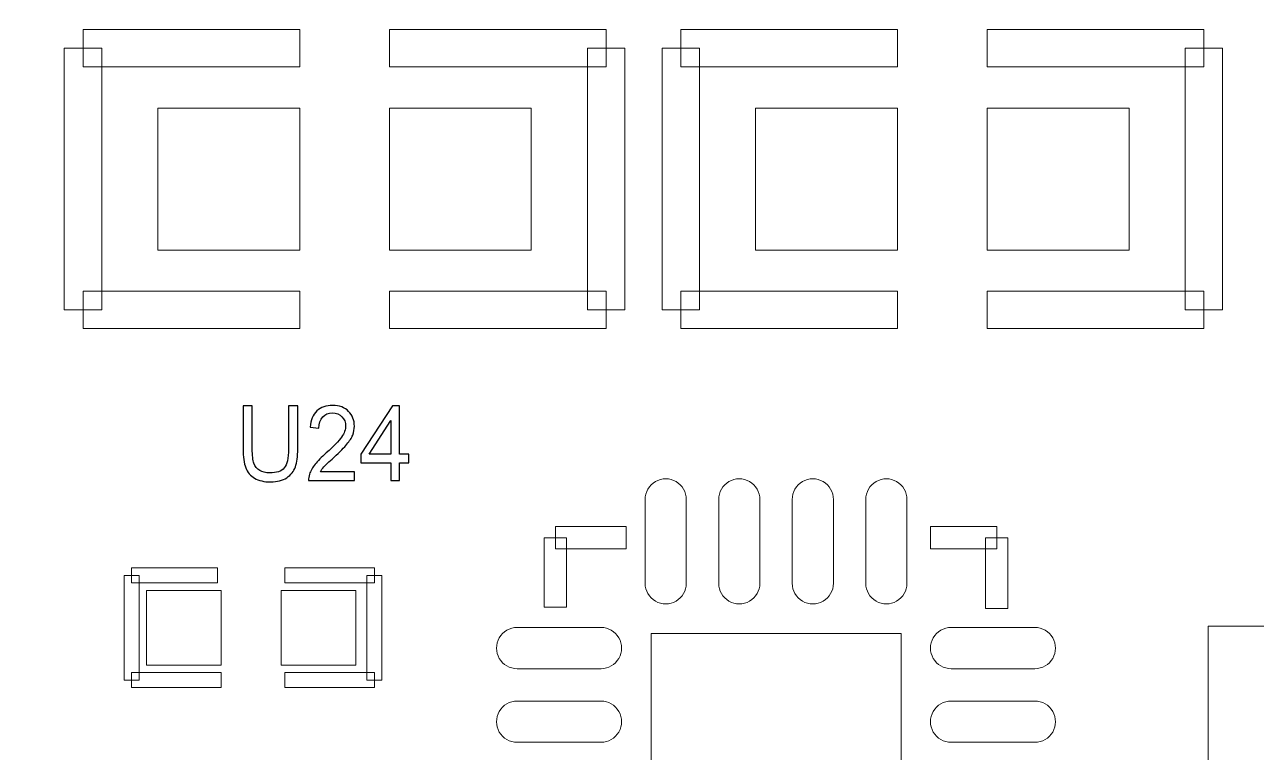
# Model space of a CAD drawing. Header units: millimetres. Extents: x -86 to 67, y -55 to 52.
# Drawn here: x -48.21 to -39.84, y -17.14 to -12.2 of the extents above; entities that cross this region are included whole.
import ezdxf

# ---------------------------------------------------------------- set-up
doc = ezdxf.new("R2010")
doc.units = ezdxf.units.MM
doc.header["$MEASUREMENT"] = 0
for name, color, linetype in [('BG_OUTLINE', 7, 'Continuous'), ('PG_SILKSCREEN_TOP', 7, 'Continuous'), ('PIN_TOP', 7, 'Continuous'), ('RD_SILKSCREEN_TOP', 7, 'Continuous')]:
    doc.layers.add(name, color=color, linetype=linetype)

msp = doc.modelspace()

# ---------------------------------------------------------------- linework, layer by layer
at = {"layer": 'BG_OUTLINE', "color": 3, "lineweight": 9}
msp.add_open_spline([(-60.0926, 34.7331), (-60.0926, 34.7331), (63.7724, 34.7331), (63.7724, 34.7331), (63.7724, 34.7331), (64.585, 34.7336), (65.3646, 34.4113), (65.9396, 33.837), (65.9396, 33.837), (66.5146, 33.2627), (66.8379, 32.4797), (66.8384, 31.667), (66.8384, 31.667), (66.8384, 31.667), (66.8412, -52.28), (66.8412, -52.28), (66.8412, -52.28), (66.8412, -52.28), (66.8384, -52.1933), (66.8384, -52.1933), (66.8384, -52.1933), (66.8389, -53.006), (66.5166, -53.7856), (65.9424, -54.3606), (65.9424, -54.3606), (65.3681, -54.9356), (64.585, -55.2589), (63.7724, -55.2594), (63.7724, -55.2594), (63.7724, -55.2594), (-60.1869, -55.2594), (-60.1869, -55.2594), (-60.1869, -55.2594), (-60.1869, -55.2594), (-60.0853, -55.2518), (-60.0853, -55.2518), (-60.0853, -55.2518), (-60.8979, -55.2523), (-61.6775, -54.9299), (-62.2525, -54.3557), (-62.2525, -54.3557), (-62.8275, -53.7814), (-63.1508, -52.9984), (-63.1513, -52.1857), (-63.1513, -52.1857), (-63.1513, -52.1857), (-63.1587, 31.667), (-63.1587, 31.667), (-63.1587, 31.667), (-63.1592, 32.4797), (-62.8369, 33.2593), (-62.2626, 33.8343), (-62.2626, 33.8343), (-61.6883, 34.4093), (-60.9053, 34.7326), (-60.0926, 34.7331)], degree=3, knots=[0, 0, 0, 0, 0.071429, 0.071429, 0.071429, 0.071429, 0.142857, 0.142857, 0.142857, 0.142857, 0.214286, 0.214286, 0.214286, 0.214286, 0.285714, 0.285714, 0.285714, 0.285714, 0.357143, 0.357143, 0.357143, 0.357143, 0.428571, 0.428571, 0.428571, 0.428571, 0.5, 0.5, 0.5, 0.5, 0.571429, 0.571429, 0.571429, 0.571429, 0.642857, 0.642857, 0.642857, 0.642857, 0.714286, 0.714286, 0.714286, 0.714286, 0.785714, 0.785714, 0.785714, 0.785714, 0.857143, 0.857143, 0.857143, 0.857143, 0.928571, 0.928571, 0.928571, 0.928571, 1, 1, 1, 1], dxfattribs=at)
at = {"layer": 'PG_SILKSCREEN_TOP', "color": 6, "lineweight": 9}
for points in [[(-46.3439, -12.2292), (-46.3439, -12.2292), (-46.3439, -12.4832), (-46.3439, -12.4832), (-46.3439, -12.4832), (-46.3439, -12.4832), (-47.8171, -12.4832), (-47.8171, -12.4832), (-47.8171, -12.4832), (-47.8171, -12.4832), (-47.8171, -12.2292), (-47.8171, -12.2292), (-47.8171, -12.2292), (-47.8171, -12.2292), (-46.3439, -12.2292), (-46.3439, -12.2292)], [(-45.7343, -12.4832), (-45.7343, -12.4832), (-45.7343, -12.2292), (-45.7343, -12.2292), (-45.7343, -12.2292), (-45.7343, -12.2292), (-44.2611, -12.2292), (-44.2611, -12.2292), (-44.2611, -12.2292), (-44.2611, -12.2292), (-44.2611, -12.4832), (-44.2611, -12.4832), (-44.2611, -12.4832), (-44.2611, -12.4832), (-45.7343, -12.4832), (-45.7343, -12.4832)], [(-43.7531, -12.4832), (-43.7531, -12.4832), (-43.7531, -12.2292), (-43.7531, -12.2292), (-43.7531, -12.2292), (-43.7531, -12.2292), (-42.2799, -12.2292), (-42.2799, -12.2292), (-42.2799, -12.2292), (-42.2799, -12.2292), (-42.2799, -12.4832), (-42.2799, -12.4832), (-42.2799, -12.4832), (-42.2799, -12.4832), (-43.7531, -12.4832), (-43.7531, -12.4832)], [(-40.1971, -12.2292), (-40.1971, -12.2292), (-40.1971, -12.4832), (-40.1971, -12.4832), (-40.1971, -12.4832), (-40.1971, -12.4832), (-41.6703, -12.4832), (-41.6703, -12.4832), (-41.6703, -12.4832), (-41.6703, -12.4832), (-41.6703, -12.2292), (-41.6703, -12.2292), (-41.6703, -12.2292), (-41.6703, -12.2292), (-40.1971, -12.2292), (-40.1971, -12.2292)], [(-47.9441, -12.3562), (-47.9441, -12.3562), (-47.6901, -12.3562), (-47.6901, -12.3562), (-47.6901, -12.3562), (-47.6901, -12.3562), (-47.6901, -14.1342), (-47.6901, -14.1342), (-47.6901, -14.1342), (-47.6901, -14.1342), (-47.9441, -14.1342), (-47.9441, -14.1342), (-47.9441, -14.1342), (-47.9441, -14.1342), (-47.9441, -12.3562), (-47.9441, -12.3562)], [(-44.3881, -12.3562), (-44.3881, -12.3562), (-44.1341, -12.3562), (-44.1341, -12.3562), (-44.1341, -12.3562), (-44.1341, -12.3562), (-44.1341, -14.1342), (-44.1341, -14.1342), (-44.1341, -14.1342), (-44.1341, -14.1342), (-44.3881, -14.1342), (-44.3881, -14.1342), (-44.3881, -14.1342), (-44.3881, -14.1342), (-44.3881, -12.3562), (-44.3881, -12.3562)], [(-43.6261, -14.1342), (-43.6261, -14.1342), (-43.8801, -14.1342), (-43.8801, -14.1342), (-43.8801, -14.1342), (-43.8801, -14.1342), (-43.8801, -12.3562), (-43.8801, -12.3562), (-43.8801, -12.3562), (-43.8801, -12.3562), (-43.6261, -12.3562), (-43.6261, -12.3562), (-43.6261, -12.3562), (-43.6261, -12.3562), (-43.6261, -14.1342), (-43.6261, -14.1342)], [(-40.0701, -14.1342), (-40.0701, -14.1342), (-40.3241, -14.1342), (-40.3241, -14.1342), (-40.3241, -14.1342), (-40.3241, -14.1342), (-40.3241, -12.3562), (-40.3241, -12.3562), (-40.3241, -12.3562), (-40.3241, -12.3562), (-40.0701, -12.3562), (-40.0701, -12.3562), (-40.0701, -12.3562), (-40.0701, -12.3562), (-40.0701, -14.1342), (-40.0701, -14.1342)], [(-47.8171, -14.2612), (-47.8171, -14.2612), (-47.8171, -14.0072), (-47.8171, -14.0072), (-47.8171, -14.0072), (-47.8171, -14.0072), (-46.3439, -14.0072), (-46.3439, -14.0072), (-46.3439, -14.0072), (-46.3439, -14.0072), (-46.3439, -14.2612), (-46.3439, -14.2612), (-46.3439, -14.2612), (-46.3439, -14.2612), (-47.8171, -14.2612), (-47.8171, -14.2612)], [(-44.2611, -14.0072), (-44.2611, -14.0072), (-44.2611, -14.2612), (-44.2611, -14.2612), (-44.2611, -14.2612), (-44.2611, -14.2612), (-45.7343, -14.2612), (-45.7343, -14.2612), (-45.7343, -14.2612), (-45.7343, -14.2612), (-45.7343, -14.0072), (-45.7343, -14.0072), (-45.7343, -14.0072), (-45.7343, -14.0072), (-44.2611, -14.0072), (-44.2611, -14.0072)], [(-42.2799, -14.0072), (-42.2799, -14.0072), (-42.2799, -14.2612), (-42.2799, -14.2612), (-42.2799, -14.2612), (-42.2799, -14.2612), (-43.7531, -14.2612), (-43.7531, -14.2612), (-43.7531, -14.2612), (-43.7531, -14.2612), (-43.7531, -14.0072), (-43.7531, -14.0072), (-43.7531, -14.0072), (-43.7531, -14.0072), (-42.2799, -14.0072), (-42.2799, -14.0072)], [(-41.6703, -14.2612), (-41.6703, -14.2612), (-41.6703, -14.0072), (-41.6703, -14.0072), (-41.6703, -14.0072), (-41.6703, -14.0072), (-40.1971, -14.0072), (-40.1971, -14.0072), (-40.1971, -14.0072), (-40.1971, -14.0072), (-40.1971, -14.2612), (-40.1971, -14.2612), (-40.1971, -14.2612), (-40.1971, -14.2612), (-41.6703, -14.2612), (-41.6703, -14.2612)], [(-44.1234, -15.6049), (-44.1234, -15.6049), (-44.1234, -15.7573), (-44.1234, -15.7573), (-44.1234, -15.7573), (-44.1234, -15.7573), (-44.6055, -15.7573), (-44.6055, -15.7573), (-44.6055, -15.7573), (-44.6055, -15.7573), (-44.6055, -15.6049), (-44.6055, -15.6049), (-44.6055, -15.6049), (-44.6055, -15.6049), (-44.1234, -15.6049), (-44.1234, -15.6049)], [(-41.6052, -15.6049), (-41.6052, -15.6049), (-41.6052, -15.7573), (-41.6052, -15.7573), (-41.6052, -15.7573), (-41.6052, -15.7573), (-42.0546, -15.7573), (-42.0546, -15.7573), (-42.0546, -15.7573), (-42.0546, -15.7573), (-42.0546, -15.6049), (-42.0546, -15.6049), (-42.0546, -15.6049), (-42.0546, -15.6049), (-41.6052, -15.6049), (-41.6052, -15.6049)], [(-44.6817, -15.6811), (-44.6817, -15.6811), (-44.5293, -15.6811), (-44.5293, -15.6811), (-44.5293, -15.6811), (-44.5293, -15.6811), (-44.5293, -16.154), (-44.5293, -16.154), (-44.5293, -16.154), (-44.5293, -16.154), (-44.6817, -16.154), (-44.6817, -16.154), (-44.6817, -16.154), (-44.6817, -16.154), (-44.6817, -15.6811), (-44.6817, -15.6811)], [(-41.529, -16.1632), (-41.529, -16.1632), (-41.6814, -16.1632), (-41.6814, -16.1632), (-41.6814, -16.1632), (-41.6814, -16.1632), (-41.6814, -15.6811), (-41.6814, -15.6811), (-41.6814, -15.6811), (-41.6814, -15.6811), (-41.529, -15.6811), (-41.529, -15.6811), (-41.529, -15.6811), (-41.529, -15.6811), (-41.529, -16.1632), (-41.529, -16.1632)], [(-47.4869, -15.9884), (-47.4869, -15.9884), (-47.4869, -15.8868), (-47.4869, -15.8868), (-47.4869, -15.8868), (-47.4869, -15.8868), (-46.9027, -15.8868), (-46.9027, -15.8868), (-46.9027, -15.8868), (-46.9027, -15.8868), (-46.9027, -15.9884), (-46.9027, -15.9884), (-46.9027, -15.9884), (-46.9027, -15.9884), (-47.4869, -15.9884), (-47.4869, -15.9884)], [(-45.8359, -15.8868), (-45.8359, -15.8868), (-45.8359, -15.9884), (-45.8359, -15.9884), (-45.8359, -15.9884), (-45.8359, -15.9884), (-46.4455, -15.9884), (-46.4455, -15.9884), (-46.4455, -15.9884), (-46.4455, -15.9884), (-46.4455, -15.8868), (-46.4455, -15.8868), (-46.4455, -15.8868), (-46.4455, -15.8868), (-45.8359, -15.8868), (-45.8359, -15.8868)], [(-47.4361, -16.6488), (-47.4361, -16.6488), (-47.5377, -16.6488), (-47.5377, -16.6488), (-47.5377, -16.6488), (-47.5377, -16.6488), (-47.5377, -15.9376), (-47.5377, -15.9376), (-47.5377, -15.9376), (-47.5377, -15.9376), (-47.4361, -15.9376), (-47.4361, -15.9376), (-47.4361, -15.9376), (-47.4361, -15.9376), (-47.4361, -16.6488), (-47.4361, -16.6488)], [(-45.7851, -16.6488), (-45.7851, -16.6488), (-45.8867, -16.6488), (-45.8867, -16.6488), (-45.8867, -16.6488), (-45.8867, -16.6488), (-45.8867, -15.9376), (-45.8867, -15.9376), (-45.8867, -15.9376), (-45.8867, -15.9376), (-45.7851, -15.9376), (-45.7851, -15.9376), (-45.7851, -15.9376), (-45.7851, -15.9376), (-45.7851, -16.6488), (-45.7851, -16.6488)], [(-46.8773, -16.598), (-46.8773, -16.598), (-46.8773, -16.6996), (-46.8773, -16.6996), (-46.8773, -16.6996), (-46.8773, -16.6996), (-47.4869, -16.6996), (-47.4869, -16.6996), (-47.4869, -16.6996), (-47.4869, -16.6996), (-47.4869, -16.598), (-47.4869, -16.598), (-47.4869, -16.598), (-47.4869, -16.598), (-46.8773, -16.598), (-46.8773, -16.598)], [(-45.8359, -16.598), (-45.8359, -16.598), (-45.8359, -16.6996), (-45.8359, -16.6996), (-45.8359, -16.6996), (-45.8359, -16.6996), (-46.4455, -16.6996), (-46.4455, -16.6996), (-46.4455, -16.6996), (-46.4455, -16.6996), (-46.4455, -16.598), (-46.4455, -16.598), (-46.4455, -16.598), (-46.4455, -16.598), (-45.8359, -16.598), (-45.8359, -16.598)]]:
    msp.add_open_spline(points, degree=3, knots=[0, 0, 0, 0, 0.25, 0.25, 0.25, 0.25, 0.5, 0.5, 0.5, 0.5, 0.75, 0.75, 0.75, 0.75, 1, 1, 1, 1], dxfattribs=at)
at = {"layer": 'PIN_TOP', "lineweight": 9}
for points, knots in [([(-47.3091, -13.7278), (-47.3091, -13.7278), (-47.3091, -12.7626), (-47.3091, -12.7626), (-47.3091, -12.7626), (-47.3091, -12.7626), (-46.3439, -12.7626), (-46.3439, -12.7626), (-46.3439, -12.7626), (-46.3439, -12.7626), (-46.3439, -13.7278), (-46.3439, -13.7278), (-46.3439, -13.7278), (-46.3439, -13.7278), (-47.3091, -13.7278), (-47.3091, -13.7278)], [0, 0, 0, 0, 0.25, 0.25, 0.25, 0.25, 0.5, 0.5, 0.5, 0.5, 0.75, 0.75, 0.75, 0.75, 1, 1, 1, 1]), ([(-45.7343, -13.7278), (-45.7343, -13.7278), (-45.7343, -12.7626), (-45.7343, -12.7626), (-45.7343, -12.7626), (-45.7343, -12.7626), (-44.7691, -12.7626), (-44.7691, -12.7626), (-44.7691, -12.7626), (-44.7691, -12.7626), (-44.7691, -13.7278), (-44.7691, -13.7278), (-44.7691, -13.7278), (-44.7691, -13.7278), (-45.7343, -13.7278), (-45.7343, -13.7278)], [0, 0, 0, 0, 0.25, 0.25, 0.25, 0.25, 0.5, 0.5, 0.5, 0.5, 0.75, 0.75, 0.75, 0.75, 1, 1, 1, 1]), ([(-42.2799, -12.7626), (-42.2799, -12.7626), (-42.2799, -13.7278), (-42.2799, -13.7278), (-42.2799, -13.7278), (-42.2799, -13.7278), (-43.2451, -13.7278), (-43.2451, -13.7278), (-43.2451, -13.7278), (-43.2451, -13.7278), (-43.2451, -12.7626), (-43.2451, -12.7626), (-43.2451, -12.7626), (-43.2451, -12.7626), (-42.2799, -12.7626), (-42.2799, -12.7626)], [0, 0, 0, 0, 0.25, 0.25, 0.25, 0.25, 0.5, 0.5, 0.5, 0.5, 0.75, 0.75, 0.75, 0.75, 1, 1, 1, 1]), ([(-40.7051, -12.7626), (-40.7051, -12.7626), (-40.7051, -13.7278), (-40.7051, -13.7278), (-40.7051, -13.7278), (-40.7051, -13.7278), (-41.6703, -13.7278), (-41.6703, -13.7278), (-41.6703, -13.7278), (-41.6703, -13.7278), (-41.6703, -12.7626), (-41.6703, -12.7626), (-41.6703, -12.7626), (-41.6703, -12.7626), (-40.7051, -12.7626), (-40.7051, -12.7626)], [0, 0, 0, 0, 0.25, 0.25, 0.25, 0.25, 0.5, 0.5, 0.5, 0.5, 0.75, 0.75, 0.75, 0.75, 1, 1, 1, 1]), ([(-43.7154, -15.4212), (-43.7154, -15.4212), (-43.7154, -15.9912), (-43.7154, -15.9912), (-43.7154, -15.9912), (-43.7154, -16.0413), (-43.7421, -16.0875), (-43.7854, -16.1125), (-43.7854, -16.1125), (-43.8287, -16.1376), (-43.8821, -16.1376), (-43.9255, -16.1125), (-43.9255, -16.1125), (-43.9688, -16.0875), (-43.9955, -16.0413), (-43.9955, -15.9912), (-43.9955, -15.9912), (-43.9955, -15.9912), (-43.9955, -15.4212), (-43.9955, -15.4212), (-43.9955, -15.4212), (-43.9955, -15.3712), (-43.9688, -15.325), (-43.9255, -15.2999), (-43.9255, -15.2999), (-43.8821, -15.2749), (-43.8287, -15.2749), (-43.7854, -15.2999), (-43.7854, -15.2999), (-43.7421, -15.325), (-43.7154, -15.3712), (-43.7154, -15.4212)], [0, 0, 0, 0, 0.125, 0.125, 0.125, 0.125, 0.25, 0.25, 0.25, 0.25, 0.375, 0.375, 0.375, 0.375, 0.5, 0.5, 0.5, 0.5, 0.625, 0.625, 0.625, 0.625, 0.75, 0.75, 0.75, 0.75, 0.875, 0.875, 0.875, 0.875, 1, 1, 1, 1]), ([(-43.2152, -15.4212), (-43.2152, -15.4212), (-43.2152, -15.9912), (-43.2152, -15.9912), (-43.2152, -15.9912), (-43.2152, -16.0413), (-43.2419, -16.0875), (-43.2853, -16.1125), (-43.2853, -16.1125), (-43.3286, -16.1376), (-43.382, -16.1376), (-43.4254, -16.1125), (-43.4254, -16.1125), (-43.4687, -16.0875), (-43.4954, -16.0413), (-43.4954, -15.9912), (-43.4954, -15.9912), (-43.4954, -15.9912), (-43.4954, -15.4212), (-43.4954, -15.4212), (-43.4954, -15.4212), (-43.4954, -15.3712), (-43.4687, -15.325), (-43.4254, -15.2999), (-43.4254, -15.2999), (-43.382, -15.2749), (-43.3286, -15.2749), (-43.2853, -15.2999), (-43.2853, -15.2999), (-43.2419, -15.325), (-43.2152, -15.3712), (-43.2152, -15.4212)], [0, 0, 0, 0, 0.125, 0.125, 0.125, 0.125, 0.25, 0.25, 0.25, 0.25, 0.375, 0.375, 0.375, 0.375, 0.5, 0.5, 0.5, 0.5, 0.625, 0.625, 0.625, 0.625, 0.75, 0.75, 0.75, 0.75, 0.875, 0.875, 0.875, 0.875, 1, 1, 1, 1]), ([(-42.7154, -15.4212), (-42.7154, -15.4212), (-42.7154, -15.9912), (-42.7154, -15.9912), (-42.7154, -15.9912), (-42.7154, -16.0413), (-42.7421, -16.0875), (-42.7854, -16.1125), (-42.7854, -16.1125), (-42.8287, -16.1376), (-42.8821, -16.1376), (-42.9255, -16.1125), (-42.9255, -16.1125), (-42.9688, -16.0875), (-42.9955, -16.0413), (-42.9955, -15.9912), (-42.9955, -15.9912), (-42.9955, -15.9912), (-42.9955, -15.4212), (-42.9955, -15.4212), (-42.9955, -15.4212), (-42.9955, -15.3712), (-42.9688, -15.325), (-42.9255, -15.2999), (-42.9255, -15.2999), (-42.8821, -15.2749), (-42.8287, -15.2749), (-42.7854, -15.2999), (-42.7854, -15.2999), (-42.7421, -15.325), (-42.7154, -15.3712), (-42.7154, -15.4212)], [0, 0, 0, 0, 0.125, 0.125, 0.125, 0.125, 0.25, 0.25, 0.25, 0.25, 0.375, 0.375, 0.375, 0.375, 0.5, 0.5, 0.5, 0.5, 0.625, 0.625, 0.625, 0.625, 0.75, 0.75, 0.75, 0.75, 0.875, 0.875, 0.875, 0.875, 1, 1, 1, 1]), ([(-42.2152, -15.4212), (-42.2152, -15.4212), (-42.2152, -15.9912), (-42.2152, -15.9912), (-42.2152, -15.9912), (-42.2152, -16.0413), (-42.2419, -16.0875), (-42.2853, -16.1125), (-42.2853, -16.1125), (-42.3286, -16.1376), (-42.382, -16.1376), (-42.4254, -16.1125), (-42.4254, -16.1125), (-42.4687, -16.0875), (-42.4954, -16.0413), (-42.4954, -15.9912), (-42.4954, -15.9912), (-42.4954, -15.9912), (-42.4954, -15.4212), (-42.4954, -15.4212), (-42.4954, -15.4212), (-42.4954, -15.3712), (-42.4687, -15.325), (-42.4254, -15.2999), (-42.4254, -15.2999), (-42.382, -15.2749), (-42.3286, -15.2749), (-42.2853, -15.2999), (-42.2853, -15.2999), (-42.2419, -15.325), (-42.2152, -15.3712), (-42.2152, -15.4212)], [0, 0, 0, 0, 0.125, 0.125, 0.125, 0.125, 0.25, 0.25, 0.25, 0.25, 0.375, 0.375, 0.375, 0.375, 0.5, 0.5, 0.5, 0.5, 0.625, 0.625, 0.625, 0.625, 0.75, 0.75, 0.75, 0.75, 0.875, 0.875, 0.875, 0.875, 1, 1, 1, 1]), ([(-46.8773, -16.0392), (-46.8773, -16.0392), (-46.8773, -16.5472), (-46.8773, -16.5472), (-46.8773, -16.5472), (-46.8773, -16.5472), (-47.3853, -16.5472), (-47.3853, -16.5472), (-47.3853, -16.5472), (-47.3853, -16.5472), (-47.3853, -16.0392), (-47.3853, -16.0392), (-47.3853, -16.0392), (-47.3853, -16.0392), (-46.8773, -16.0392), (-46.8773, -16.0392)], [0, 0, 0, 0, 0.25, 0.25, 0.25, 0.25, 0.5, 0.5, 0.5, 0.5, 0.75, 0.75, 0.75, 0.75, 1, 1, 1, 1]), ([(-45.9629, -16.0392), (-45.9629, -16.0392), (-45.9629, -16.5472), (-45.9629, -16.5472), (-45.9629, -16.5472), (-45.9629, -16.5472), (-46.4709, -16.5472), (-46.4709, -16.5472), (-46.4709, -16.5472), (-46.4709, -16.5472), (-46.4709, -16.0392), (-46.4709, -16.0392), (-46.4709, -16.0392), (-46.4709, -16.0392), (-45.9629, -16.0392), (-45.9629, -16.0392)], [0, 0, 0, 0, 0.25, 0.25, 0.25, 0.25, 0.5, 0.5, 0.5, 0.5, 0.75, 0.75, 0.75, 0.75, 1, 1, 1, 1]), ([(-44.8653, -16.2911), (-44.8653, -16.2911), (-44.2954, -16.2911), (-44.2954, -16.2911), (-44.2954, -16.2911), (-44.2453, -16.2911), (-44.1991, -16.3178), (-44.1741, -16.3611), (-44.1741, -16.3611), (-44.149, -16.4045), (-44.149, -16.4579), (-44.1741, -16.5012), (-44.1741, -16.5012), (-44.1991, -16.5445), (-44.2453, -16.5712), (-44.2954, -16.5712), (-44.2954, -16.5712), (-44.2954, -16.5712), (-44.8653, -16.5712), (-44.8653, -16.5712), (-44.8653, -16.5712), (-44.9154, -16.5712), (-44.9616, -16.5445), (-44.9867, -16.5012), (-44.9867, -16.5012), (-45.0117, -16.4579), (-45.0117, -16.4045), (-44.9867, -16.3611), (-44.9867, -16.3611), (-44.9616, -16.3178), (-44.9154, -16.2911), (-44.8653, -16.2911)], [0, 0, 0, 0, 0.125, 0.125, 0.125, 0.125, 0.25, 0.25, 0.25, 0.25, 0.375, 0.375, 0.375, 0.375, 0.5, 0.5, 0.5, 0.5, 0.625, 0.625, 0.625, 0.625, 0.75, 0.75, 0.75, 0.75, 0.875, 0.875, 0.875, 0.875, 1, 1, 1, 1]), ([(-41.9154, -16.2911), (-41.9154, -16.2911), (-41.3454, -16.2911), (-41.3454, -16.2911), (-41.3454, -16.2911), (-41.2954, -16.2911), (-41.2491, -16.3178), (-41.2241, -16.3611), (-41.2241, -16.3611), (-41.1991, -16.4045), (-41.1991, -16.4579), (-41.2241, -16.5012), (-41.2241, -16.5012), (-41.2491, -16.5445), (-41.2954, -16.5712), (-41.3454, -16.5712), (-41.3454, -16.5712), (-41.3454, -16.5712), (-41.9154, -16.5712), (-41.9154, -16.5712), (-41.9154, -16.5712), (-41.9654, -16.5712), (-42.0117, -16.5445), (-42.0367, -16.5012), (-42.0367, -16.5012), (-42.0617, -16.4579), (-42.0617, -16.4045), (-42.0367, -16.3611), (-42.0367, -16.3611), (-42.0117, -16.3178), (-41.9654, -16.2911), (-41.9154, -16.2911)], [0, 0, 0, 0, 0.125, 0.125, 0.125, 0.125, 0.25, 0.25, 0.25, 0.25, 0.375, 0.375, 0.375, 0.375, 0.5, 0.5, 0.5, 0.5, 0.625, 0.625, 0.625, 0.625, 0.75, 0.75, 0.75, 0.75, 0.875, 0.875, 0.875, 0.875, 1, 1, 1, 1]), ([(-40.1676, -19.7832), (-40.1676, -19.7832), (-40.1676, -16.2831), (-40.1676, -16.2831), (-40.1676, -16.2831), (-40.1676, -16.2831), (-37.8181, -16.2831), (-37.8181, -16.2831), (-37.8181, -16.2831), (-37.8181, -16.2831), (-37.8181, -19.7832), (-37.8181, -19.7832), (-37.8181, -19.7832), (-37.8181, -19.7832), (-40.1676, -19.7832), (-40.1676, -19.7832)], [0, 0, 0, 0, 0.25, 0.25, 0.25, 0.25, 0.5, 0.5, 0.5, 0.5, 0.75, 0.75, 0.75, 0.75, 1, 1, 1, 1]), ([(-42.2554, -18.0312), (-42.2554, -18.0312), (-43.9554, -18.0312), (-43.9554, -18.0312), (-43.9554, -18.0312), (-43.9554, -18.0312), (-43.9554, -16.3312), (-43.9554, -16.3312), (-43.9554, -16.3312), (-43.9554, -16.3312), (-42.2554, -16.3312), (-42.2554, -16.3312), (-42.2554, -16.3312), (-42.2554, -16.3312), (-42.2554, -18.0312), (-42.2554, -18.0312)], [0, 0, 0, 0, 0.25, 0.25, 0.25, 0.25, 0.5, 0.5, 0.5, 0.5, 0.75, 0.75, 0.75, 0.75, 1, 1, 1, 1]), ([(-44.8653, -16.7912), (-44.8653, -16.7912), (-44.2954, -16.7912), (-44.2954, -16.7912), (-44.2954, -16.7912), (-44.2453, -16.7912), (-44.1991, -16.8179), (-44.1741, -16.8612), (-44.1741, -16.8612), (-44.149, -16.9046), (-44.149, -16.958), (-44.1741, -17.0013), (-44.1741, -17.0013), (-44.1991, -17.0447), (-44.2453, -17.0714), (-44.2954, -17.0714), (-44.2954, -17.0714), (-44.2954, -17.0714), (-44.8653, -17.0714), (-44.8653, -17.0714), (-44.8653, -17.0714), (-44.9154, -17.0714), (-44.9616, -17.0447), (-44.9867, -17.0013), (-44.9867, -17.0013), (-45.0117, -16.958), (-45.0117, -16.9046), (-44.9867, -16.8612), (-44.9867, -16.8612), (-44.9616, -16.8179), (-44.9154, -16.7912), (-44.8653, -16.7912)], [0, 0, 0, 0, 0.125, 0.125, 0.125, 0.125, 0.25, 0.25, 0.25, 0.25, 0.375, 0.375, 0.375, 0.375, 0.5, 0.5, 0.5, 0.5, 0.625, 0.625, 0.625, 0.625, 0.75, 0.75, 0.75, 0.75, 0.875, 0.875, 0.875, 0.875, 1, 1, 1, 1]), ([(-41.9154, -16.7912), (-41.9154, -16.7912), (-41.3454, -16.7912), (-41.3454, -16.7912), (-41.3454, -16.7912), (-41.2954, -16.7912), (-41.2491, -16.8179), (-41.2241, -16.8612), (-41.2241, -16.8612), (-41.1991, -16.9046), (-41.1991, -16.958), (-41.2241, -17.0013), (-41.2241, -17.0013), (-41.2491, -17.0447), (-41.2954, -17.0714), (-41.3454, -17.0714), (-41.3454, -17.0714), (-41.3454, -17.0714), (-41.9154, -17.0714), (-41.9154, -17.0714), (-41.9154, -17.0714), (-41.9654, -17.0714), (-42.0117, -17.0447), (-42.0367, -17.0013), (-42.0367, -17.0013), (-42.0617, -16.958), (-42.0617, -16.9046), (-42.0367, -16.8612), (-42.0367, -16.8612), (-42.0117, -16.8179), (-41.9654, -16.7912), (-41.9154, -16.7912)], [0, 0, 0, 0, 0.125, 0.125, 0.125, 0.125, 0.25, 0.25, 0.25, 0.25, 0.375, 0.375, 0.375, 0.375, 0.5, 0.5, 0.5, 0.5, 0.625, 0.625, 0.625, 0.625, 0.75, 0.75, 0.75, 0.75, 0.875, 0.875, 0.875, 0.875, 1, 1, 1, 1])]:
    msp.add_open_spline(points, degree=3, knots=knots, dxfattribs=at)
at = {"layer": 'RD_SILKSCREEN_TOP', "color": 8}
for points, knots in [([(-46.4197, -14.7844), (-46.4197, -14.7844), (-46.357, -14.7844), (-46.357, -14.7844), (-46.357, -14.7844), (-46.357, -14.7844), (-46.357, -15.0786), (-46.357, -15.0786), (-46.357, -15.0786), (-46.357, -15.1297), (-46.3625, -15.1703), (-46.3733, -15.2005), (-46.3733, -15.2005), (-46.384, -15.2306), (-46.4033, -15.255), (-46.4315, -15.2738), (-46.4315, -15.2738), (-46.4595, -15.2928), (-46.4963, -15.3022), (-46.5419, -15.3022), (-46.5419, -15.3022), (-46.5861, -15.3022), (-46.6224, -15.294), (-46.6505, -15.2775), (-46.6505, -15.2775), (-46.6787, -15.2611), (-46.6988, -15.2373), (-46.7108, -15.2061), (-46.7108, -15.2061), (-46.723, -15.175), (-46.7289, -15.1325), (-46.7289, -15.0786), (-46.7289, -15.0786), (-46.7289, -15.0786), (-46.7289, -14.7844), (-46.7289, -14.7844), (-46.7289, -14.7844), (-46.7289, -14.7844), (-46.6663, -14.7844), (-46.6663, -14.7844), (-46.6663, -14.7844), (-46.6663, -14.7844), (-46.6663, -15.0782), (-46.6663, -15.0782), (-46.6663, -15.0782), (-46.6663, -15.1225), (-46.6625, -15.1551), (-46.6549, -15.1759), (-46.6549, -15.1759), (-46.6473, -15.1969), (-46.6341, -15.213), (-46.6156, -15.2244), (-46.6156, -15.2244), (-46.5969, -15.2358), (-46.5742, -15.2415), (-46.5474, -15.2415), (-46.5474, -15.2415), (-46.5013, -15.2415), (-46.4685, -15.2302), (-46.4489, -15.2077), (-46.4489, -15.2077), (-46.4294, -15.1853), (-46.4197, -15.1421), (-46.4197, -15.0782), (-46.4197, -15.0782), (-46.4197, -15.0782), (-46.4197, -14.7844), (-46.4197, -14.7844)], [0, 0, 0, 0, 0.058824, 0.058824, 0.058824, 0.058824, 0.117647, 0.117647, 0.117647, 0.117647, 0.176471, 0.176471, 0.176471, 0.176471, 0.235294, 0.235294, 0.235294, 0.235294, 0.294118, 0.294118, 0.294118, 0.294118, 0.352941, 0.352941, 0.352941, 0.352941, 0.411765, 0.411765, 0.411765, 0.411765, 0.470588, 0.470588, 0.470588, 0.470588, 0.529412, 0.529412, 0.529412, 0.529412, 0.588235, 0.588235, 0.588235, 0.588235, 0.647059, 0.647059, 0.647059, 0.647059, 0.705882, 0.705882, 0.705882, 0.705882, 0.764706, 0.764706, 0.764706, 0.764706, 0.823529, 0.823529, 0.823529, 0.823529, 0.882353, 0.882353, 0.882353, 0.882353, 0.941176, 0.941176, 0.941176, 0.941176, 1, 1, 1, 1]), ([(-45.9714, -15.2334), (-45.9714, -15.2334), (-45.9714, -15.2935), (-45.9714, -15.2935), (-45.9714, -15.2935), (-45.9714, -15.2935), (-46.2838, -15.2935), (-46.2838, -15.2935), (-46.2838, -15.2935), (-46.2843, -15.2784), (-46.2821, -15.264), (-46.2772, -15.2501), (-46.2772, -15.2501), (-46.2693, -15.2271), (-46.2565, -15.2046), (-46.239, -15.1823), (-46.239, -15.1823), (-46.2214, -15.1602), (-46.196, -15.1344), (-46.163, -15.1053), (-46.163, -15.1053), (-46.1116, -15.0599), (-46.0769, -15.024), (-46.0588, -14.9974), (-46.0588, -14.9974), (-46.0407, -14.971), (-46.0317, -14.9458), (-46.0317, -14.9223), (-46.0317, -14.9223), (-46.0317, -14.8975), (-46.04, -14.8766), (-46.0563, -14.8595), (-46.0563, -14.8595), (-46.0729, -14.8426), (-46.0943, -14.8341), (-46.1208, -14.8341), (-46.1208, -14.8341), (-46.1487, -14.8341), (-46.171, -14.8431), (-46.1877, -14.8612), (-46.1877, -14.8612), (-46.2046, -14.8792), (-46.2131, -14.9042), (-46.2133, -14.9361), (-46.2133, -14.9361), (-46.2133, -14.9361), (-46.273, -14.9296), (-46.273, -14.9296), (-46.273, -14.9296), (-46.2689, -14.8816), (-46.2535, -14.8451), (-46.2268, -14.82), (-46.2268, -14.82), (-46.2002, -14.7948), (-46.1643, -14.7823), (-46.1194, -14.7823), (-46.1194, -14.7823), (-46.0741, -14.7823), (-46.0382, -14.7959), (-46.0118, -14.8229), (-46.0118, -14.8229), (-45.9852, -14.8501), (-45.972, -14.8836), (-45.972, -14.9237), (-45.972, -14.9237), (-45.972, -14.9441), (-45.9759, -14.9641), (-45.9837, -14.9838), (-45.9837, -14.9838), (-45.9914, -15.0034), (-46.0043, -15.0242), (-46.0223, -15.0459), (-46.0223, -15.0459), (-46.0402, -15.0677), (-46.07, -15.0976), (-46.1117, -15.1355), (-46.1117, -15.1355), (-46.1465, -15.167), (-46.1689, -15.1884), (-46.1787, -15.1996), (-46.1787, -15.1996), (-46.1887, -15.2108), (-46.1968, -15.222), (-46.2033, -15.2334), (-46.2033, -15.2334), (-46.2033, -15.2334), (-45.9714, -15.2334), (-45.9714, -15.2334)], [0, 0, 0, 0, 0.045455, 0.045455, 0.045455, 0.045455, 0.090909, 0.090909, 0.090909, 0.090909, 0.136364, 0.136364, 0.136364, 0.136364, 0.181818, 0.181818, 0.181818, 0.181818, 0.227273, 0.227273, 0.227273, 0.227273, 0.272727, 0.272727, 0.272727, 0.272727, 0.318182, 0.318182, 0.318182, 0.318182, 0.363636, 0.363636, 0.363636, 0.363636, 0.409091, 0.409091, 0.409091, 0.409091, 0.454545, 0.454545, 0.454545, 0.454545, 0.5, 0.5, 0.5, 0.5, 0.545455, 0.545455, 0.545455, 0.545455, 0.590909, 0.590909, 0.590909, 0.590909, 0.636364, 0.636364, 0.636364, 0.636364, 0.681818, 0.681818, 0.681818, 0.681818, 0.727273, 0.727273, 0.727273, 0.727273, 0.772727, 0.772727, 0.772727, 0.772727, 0.818182, 0.818182, 0.818182, 0.818182, 0.863636, 0.863636, 0.863636, 0.863636, 0.909091, 0.909091, 0.909091, 0.909091, 0.954545, 0.954545, 0.954545, 0.954545, 1, 1, 1, 1]), ([(-45.7232, -15.2935), (-45.7232, -15.2935), (-45.7232, -15.1716), (-45.7232, -15.1716), (-45.7232, -15.1716), (-45.7232, -15.1716), (-45.9282, -15.1716), (-45.9282, -15.1716), (-45.9282, -15.1716), (-45.9282, -15.1716), (-45.9282, -15.1143), (-45.9282, -15.1143), (-45.9282, -15.1143), (-45.9282, -15.1143), (-45.7125, -14.7844), (-45.7125, -14.7844), (-45.7125, -14.7844), (-45.7125, -14.7844), (-45.6651, -14.7844), (-45.6651, -14.7844), (-45.6651, -14.7844), (-45.6651, -14.7844), (-45.6651, -15.1143), (-45.6651, -15.1143), (-45.6651, -15.1143), (-45.6651, -15.1143), (-45.6012, -15.1143), (-45.6012, -15.1143), (-45.6012, -15.1143), (-45.6012, -15.1143), (-45.6012, -15.1716), (-45.6012, -15.1716), (-45.6012, -15.1716), (-45.6012, -15.1716), (-45.6651, -15.1716), (-45.6651, -15.1716), (-45.6651, -15.1716), (-45.6651, -15.1716), (-45.6651, -15.2935), (-45.6651, -15.2935), (-45.6651, -15.2935), (-45.6651, -15.2935), (-45.7232, -15.2935), (-45.7232, -15.2935)], [0, 0, 0, 0, 0.090909, 0.090909, 0.090909, 0.090909, 0.181818, 0.181818, 0.181818, 0.181818, 0.272727, 0.272727, 0.272727, 0.272727, 0.363636, 0.363636, 0.363636, 0.363636, 0.454545, 0.454545, 0.454545, 0.454545, 0.545455, 0.545455, 0.545455, 0.545455, 0.636364, 0.636364, 0.636364, 0.636364, 0.727273, 0.727273, 0.727273, 0.727273, 0.818182, 0.818182, 0.818182, 0.818182, 0.909091, 0.909091, 0.909091, 0.909091, 1, 1, 1, 1]), ([(-45.7232, -15.1143), (-45.7232, -15.1143), (-45.7232, -14.8848), (-45.7232, -14.8848), (-45.7232, -14.8848), (-45.7232, -14.8848), (-45.8711, -15.1143), (-45.8711, -15.1143), (-45.8711, -15.1143), (-45.8711, -15.1143), (-45.7232, -15.1143), (-45.7232, -15.1143)], [0, 0, 0, 0, 0.333333, 0.333333, 0.333333, 0.333333, 0.666667, 0.666667, 0.666667, 0.666667, 1, 1, 1, 1])]:
    msp.add_open_spline(points, degree=3, knots=knots, dxfattribs=at)

doc.saveas('drawing.dxf')
